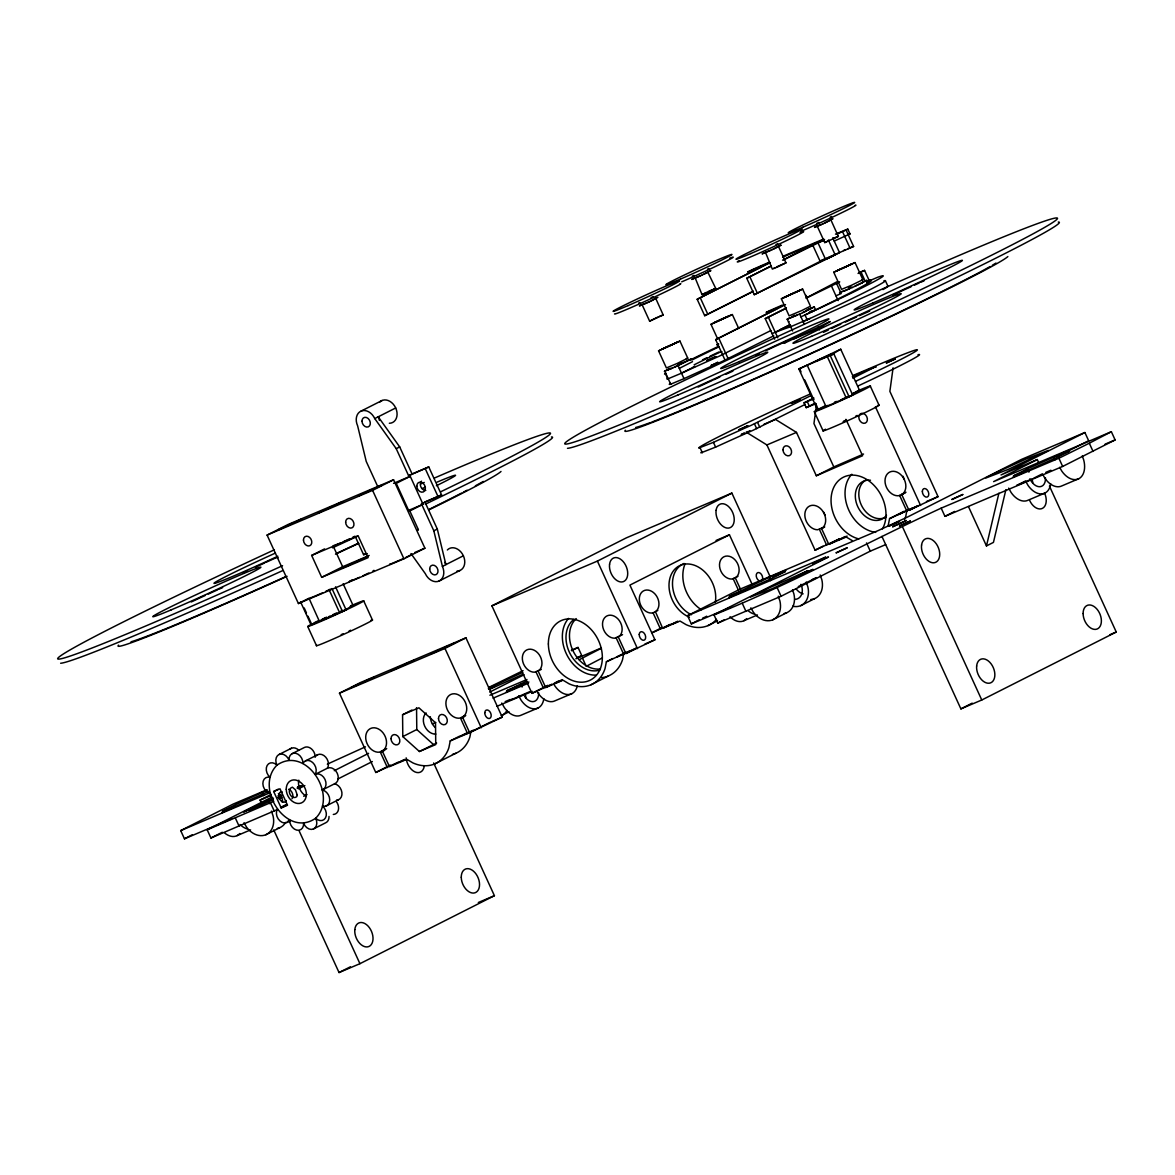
<?xml version="1.0" encoding="UTF-8"?>
<svg xmlns="http://www.w3.org/2000/svg" width="1175" height="1175" viewBox="0 0 1175 1175"><rect width="100%" height="100%" fill="white"/><g stroke="black" fill="none" stroke-linecap="round" stroke-linejoin="round"><path stroke-width="1.5" d="M816.434 405.448L813.952 423.558L833.809 466.916L816.331 475.758L796.488 432.4L775.485 419.416L763.97 424.293M893.088 367.834L889.872 391.363L938.061 496.628L908.98 510.376L901.739 494.602L903.428 493.25A12.808 9.723 63.2 0 0 898.993 473.217A12.808 9.723 63.2 0 0 885.01 480.869A12.808 9.723 63.2 0 0 899.007 495.674L905.984 492.237M459.91 736.02L450.231 740.911L448.879 747.697A39.642 30.124 63.2 0 1 412.939 762.928L406.814 759.314L389.483 766.658L382.316 751.089L383.858 749.973A12.793 9.723 63.2 0 0 380.024 729.939A12.793 9.723 63.2 0 0 365.704 736.901A12.793 9.723 63.2 0 0 379.334 752.176L386.722 748.651M470.852 731.996L469.853 737.092A39.642 30.124 63.2 0 1 452.434 754.409M612.748 658.573L606.388 661.789L605.037 668.575A39.642 30.124 63.2 0 1 569.097 683.821L562.987 680.193L545.685 687.537L538.121 670.998L539.325 670.191A12.044 9.165 63.2 0 0 536.108 651.42A12.044 9.165 63.2 0 0 522.361 657.251A12.044 9.165 63.2 0 0 534.566 672.203L541.293 669.383M623.528 654.651L622.515 659.748A39.642 30.124 63.2 0 1 601.556 677.681M888.227 525.387L889.578 518.601L903.869 511.375M907.056 509.774L905.705 516.559A39.642 30.124 63.2 0 1 904.588 519.497M1005.888 489.681L993.448 542.395L986.471 545.934L998.897 493.206M277.183 558.242L278.093 557.611M333.068 545.817L340.162 543.114M308.907 598.09L319.336 621.222L325.225 618.975L346.082 609.84L335.551 586.839M644.561 303.782L642.108 304.707L649.628 321.142L663.199 314.959L655.753 298.421L652.889 299.978M649.628 321.142L657.589 317.206M707.761 272.027L715.692 288.345L709.509 291.473L702.048 294.631L695.115 277.799M708.173 271.924L705.308 273.481M702.048 294.631L706.483 292.325M778.467 246.383L785.987 262.818L778.026 266.754L772.342 269.104L765.424 252.272M819.695 225.233L817.242 226.173L824.762 242.593L838.333 236.41L830.887 219.887L824.703 223.015M824.762 242.593L829.197 240.287M793.962 338.929L822.955 326.577L819.43 327.81L830.255 321.509L784.033 343.335L784.944 342.703M807.225 365.219L833.883 353.969L852.683 395.02L831.827 404.171L825.937 406.418L807.225 365.219L798.882 368.979L817.683 410.046L827.362 405.434M834.397 402.511L837.232 401.439M399.162 761.767L375.765 772.474L339.472 693.177L360.431 682.572L465.932 637.834L502.239 717.147L469.662 732.671L462.509 717.161L464.419 715.59A12.793 9.723 63.2 0 0 459.733 695.585A12.793 9.723 63.2 0 0 445.898 703.502A12.793 9.723 63.2 0 0 460.042 718.087L465.271 715.502M658.573 350.84L679.928 341.058L687.772 358.169L677.108 363.472L666.401 367.951L658.573 350.84L679.928 341.058M717.396 338.327L710.978 324.329L721.641 319.027L732.348 314.562L738.767 328.559M732.348 314.562L710.978 324.329M670.352 384.328L684.012 378.644A121.95 4.039 -24.6 0 1 721.773 361.65L773.767 335.83M720.642 352.045L722.052 351.824M735.286 577.836L731.966 579.04A12.044 9.165 63.2 0 1 719.511 564.352A12.044 9.165 63.2 0 1 733.068 558.11A12.044 9.165 63.2 0 1 736.652 576.866L735.286 577.836L740.588 589.409M300.55 601.85L311.081 624.85L320.76 620.238M798.882 368.979L840.712 349.225L859.513 390.291L855.459 392.347M817.683 410.046L818.314 409.59L815.303 403.025M781.463 298.803L802.613 289.079L810.456 306.19L801.761 310.553L789.145 315.869L781.316 298.758L802.613 289.079M833.736 272.248L855.033 262.568L862.876 279.679L851.39 285.319L841.564 289.358L833.736 272.248L855.033 262.568M789.071 321.539L788.528 322.067M843.077 291.033L845.045 290.563M791.274 326.327L790.525 326.812L810.104 318.396M855.121 286.098L866.812 280.37L868.061 283.116L867.326 283.586A121.745 4.039 -24.6 0 1 810.897 312.153L804.993 314.973L807.196 319.762M868.061 283.116L870.014 281.853A121.745 4.039 -24.6 0 0 869.265 280.663L864.565 270.397A139.326 4.627 -24.6 0 0 858.749 272.718M778.393 246.486L775.618 247.94M310.993 597.517L309.98 598.207L322.655 592.832M373.004 570.888L373.958 570.33M390.717 563.706L389.689 564.426L402.673 558.918M749.856 430.637L748.901 431.152M843.856 421.208L843.165 421.678L844.605 421.179M852.286 540.632L846.176 537.019L828.801 544.377L821.56 528.544L822.368 528.089A12.808 9.723 63.2 0 0 819.988 508.099A12.808 9.723 63.2 0 0 804.904 513.416A12.808 9.723 63.2 0 0 817.594 529.763L824.218 527.046M718.557 343.776L716.75 344.877L718.601 344.304M789.438 317.94L787.088 319.277L799.911 313.887M841.858 291.429L839.508 292.781L847.116 289.696M861.965 282.793L863.816 281.736L862.788 281.985M707.482 269.192L708.804 268.502M641.55 304.692L639.391 305.97L646.074 303.121M693.97 278.196L691.796 279.459L702.239 275.038M830.196 217.155L831.533 216.464M764.264 252.669L762.105 253.932L770.506 250.334M816.684 226.158L814.525 227.436L821.207 224.587M717.91 362.355L716.471 363.09M352.045 579.951L349.239 581.596L359.565 577.322M412.381 554.203L405.698 557.508M328.486 616.846L329.588 616.273M341.822 611.088L342.924 610.515M742.159 434.016L741.205 434.53L741.954 434.309M835.087 402.041L836.189 401.468M231.563 818.843L184.46 838.818L180.7 830.607L233.164 804.082L266.798 789.82M184.46 838.818L192.348 834.72M579.246 659.704L601.453 648.218M601.982 658.117L586.222 666.328L582.447 658.117M730.101 607.46L691.341 623.896L687.566 615.685L740.03 589.16L878.195 530.571L907.129 517.235L1021.545 459.381L1084.892 432.518L1088.652 440.728L1070.91 449.702M691.341 623.896L699.213 619.783M1089.298 443.21L1111.359 431.71L1115.119 439.92L1062.655 466.446L944.95 516.354L941.19 508.143L1058.895 458.235L1089.298 443.21L1093.058 451.42M668.311 369.17L664.33 371.373L672.702 367.922M670.44 368.274L667.341 369.993L670.484 368.862M377.88 486.876L366.218 461.408L357.626 425.82A12.22 9.283 63.2 0 1 361.092 411.088L382.066 400.484M361.092 411.088A12.22 9.283 63.2 0 1 374.737 418.564L395.696 407.96A12.22 9.283 63.2 0 0 379.672 402.158M396.225 448.674L399.706 446.911L412.102 473.98L408.606 475.743L396.225 448.674L374.737 418.564M758.198 267.577L752.352 270.588L760.005 267.518L697.172 299.287L704.692 315.708L753.395 291.341M697.172 299.287L770.271 262.583M832.767 237.864L839.552 252.684L754.277 294.69L746.757 278.269L771.152 265.932M782.535 260.174L818.314 242.079M746.757 278.269L770.859 266.328M783.754 259.822L820.341 241.83M836.556 234.354L847.821 229.14L850.024 233.928L834.221 241.051M267.092 535.095L288.066 524.491L393.552 479.767L424.895 548.196L403.921 558.801L298.421 603.539L267.092 535.095L372.593 490.372L393.552 479.767M704.692 315.708L753.028 291.282M754.277 294.69L824.218 259.322M825.834 258.5L853.593 246.456L846.073 230.021M410.237 476.286L396.254 483.366L409.062 511.345L423.044 504.281L410.237 476.286L393.566 483.351M408.606 475.743L428.758 466.93L441.565 494.91L421.428 503.737L433.825 530.806L442.417 566.394A12.22 9.283 63.2 0 1 438.936 581.111A12.22 9.283 63.2 0 1 425.306 573.65L410.971 553.572M725.063 360.196L715.663 339.663L778.496 307.894L766.129 312.433L769.625 310.655A139.326 4.627 -24.6 0 1 782.374 305.059M715.663 339.663L785.517 304.604M837.29 281.618L805.903 298.083M774.648 339.178L765.248 318.645L786.383 307.953M765.248 318.645L786.134 308.335M807.078 297.745L839.728 281.882M858.058 273.452L864.565 270.397M311.654 555.423L358.081 535.741L368.098 557.655L321.686 577.336L311.654 555.423L324.564 548.901M770.829 330.572L719.262 356.172A121.95 4.039 -24.6 0 0 681.515 373.18L667.767 378.908L665.652 374.061M866.93 281.853L877.593 277.3A90.387 2.996 -24.6 0 1 815.23 310.259L800.939 316.853M780.185 329.632L789.864 324.741M772.137 333.7L789.806 325.02M321.686 577.336L342.659 566.732L369.17 555.481M433.825 530.806L437.306 529.044L424.924 501.96L441.565 494.91M298.421 603.539L308.1 598.648M840.712 349.225L830.931 354.997L833.883 353.969M350.209 606.462L352.911 605.096L343.129 583.755M442.417 566.394L463.376 555.79A12.22 9.283 63.2 0 0 447.352 549.973M438.936 581.111L459.91 570.521M810.192 394.007L795.974 400.337A90.387 2.996 -24.6 0 0 698.728 448.086L713.431 442.343A121.95 4.039 -24.6 0 1 751.192 425.335L811.308 395.417M816.023 403.745A121.95 4.039 -24.6 0 0 811.514 405.463L806.241 407.652L804.053 402.863L813.82 397.928M852.844 378.203L875.625 366.688L875.933 367.364M701.974 451.817A90.387 2.996 -24.6 0 0 700.917 452.874L715.619 447.117A121.95 4.039 -24.6 0 1 753.381 430.123L805.183 404.391M806.241 407.652L814.069 403.686M852.507 393.596L859.513 390.291M551.516 684.408L531.967 693.353L491.899 605.83L626.378 537.842L731.878 493.103L770.433 577.322M491.899 605.83L597.399 561.092L731.878 493.103M339.472 693.177L444.958 648.438L465.932 637.834M270.323 793.419A8.592 6.521 63.2 0 1 262.862 783.607A8.592 6.521 63.2 0 1 270.147 777.365A8.592 6.521 63.2 0 1 267.136 765.498A8.592 6.521 63.2 0 1 276.977 765.16C305.926 744.906 338.606 795.49 315.634 818.241C286.685 838.509 253.991 787.926 276.977 765.16A8.592 6.521 63.2 0 1 279.224 754.409L291.459 748.225M292.296 753.586L304.531 747.403A8.592 6.521 63.2 0 1 311.728 749.136A8.592 6.521 63.2 0 1 315.194 757.273M752.191 584.489L729.44 534.787L629.918 585.106L654.945 639.773L625.864 653.535L618.3 636.997L619.504 636.189A12.044 9.165 63.2 0 0 616.288 617.418A12.044 9.165 63.2 0 0 602.54 623.249A12.044 9.165 63.2 0 0 614.745 638.201L622.544 634.676M305.456 760.901L317.691 754.717M402.57 714.752L418.917 707.82L435.514 722.728L435.749 744.568L419.402 751.501L402.805 736.593L402.57 714.752L411.896 710.038M267.239 790.129L236.395 804.288L222.413 811.352L235.073 805.977L221.987 812.601L268.811 791.333M273.672 791.495L280.002 788.807L287.522 805.227L281.192 807.915L273.672 791.495L278.167 789.218M261.599 803.392L260.072 800.087L271.263 794.418M365.44 746.815L327.326 764.147M279.224 754.409A8.592 6.521 63.2 0 1 288.991 760.078A8.592 6.521 63.2 0 1 295.88 753.307A8.592 6.521 63.2 0 1 302.959 763.456A8.592 6.521 63.2 0 1 312.653 762.502A8.592 6.521 63.2 0 1 315.15 774.398L327.384 768.215A8.592 6.521 63.2 0 1 337.284 773.326A8.592 6.521 63.2 0 1 334.522 783.813L322.288 789.997A8.592 6.521 63.2 0 1 329.734 799.793A8.592 6.521 63.2 0 1 322.464 806.035A8.592 6.521 63.2 0 1 325.46 817.918A8.592 6.521 63.2 0 1 315.634 818.241A8.592 6.521 63.2 0 1 313.387 829.007A8.592 6.521 63.2 0 1 303.62 823.337A8.592 6.521 63.2 0 1 296.717 830.108A8.592 6.521 63.2 0 1 289.637 819.959A8.592 6.521 63.2 0 1 279.944 820.914A8.592 6.521 63.2 0 1 277.462 809.002M277.564 809.487L210.942 837.995L207.182 829.785L272.057 796.988M488.903 687.346L523.066 670.675M488.374 688.212L522.699 672.423M277.961 795.901L280.957 794.373M488.873 689.255L494.866 686.229L488.536 688.903M273.378 799.587L249.012 810.53L259.499 805.242L243.666 811.94L273.467 798.163M297.833 787.221L300.829 785.708L297.451 787.147M298.406 788.234L303.062 785.869M207.182 829.785L273.804 801.277M278.71 798.794L281.971 797.135M298.318 788.88L304.854 785.576M334.273 770.697L368.598 753.337M489.725 692.09L524.079 674.729M571.505 650.744L578.041 647.44L581.801 655.65L576.896 658.132M402.805 736.593L416.787 729.528L416.552 707.688M716.559 619.342A39.642 30.124 63.2 0 1 686.097 624.659L679.987 621.032L662.685 628.375L655.444 611.749A12.044 9.165 63.2 0 0 653.359 592.45A12.044 9.165 63.2 0 0 639.317 598.839A12.044 9.165 63.2 0 0 653.08 612.836L657.838 610.427M821.56 528.544L824.732 526.943M382.316 751.089L385.532 749.459M210.942 837.995L222.295 832.267M387.383 767.554L380.553 752.602L383.77 750.972M526.929 681.089L506.616 690.841L519.277 685.48L506.175 692.104L528.882 681.999M280.517 807.46L286.627 804.361M737.944 576.323L733.185 578.732L738.488 590.305M303.708 796.268L306.983 794.608M338.033 778.908L372.358 761.547M281.192 807.915L287.185 804.89M901.739 494.602L904.912 492.986M462.509 717.161L465.741 715.531M450.231 740.911L467.562 733.553L460.732 718.645L463.949 717.014M512.843 698.846L509.935 700.315L529.719 691.678M375.765 772.474L390.291 765.131M531.967 693.353L547.858 685.319M652.14 632.576L661.672 627.758M747.403 432.885L766.908 444.943L815.098 550.194L823.029 546.169M652.287 632.782L670.102 624.454M815.098 550.194L839.405 538.84M419.402 751.501L436.645 743.055M545.685 687.537L552.044 684.32M555.217 682.719L558.389 681.103M662.685 628.375L670.631 624.351M828.801 544.377L839.919 538.752M562.223 679.62L554.732 683.409L561.062 680.722M677.652 621.252L671.659 624.278L677.99 621.59M845.266 536.49L837.79 540.28L847.102 536.079M404.699 759.417L400.22 761.679L404.964 759.667M769.008 577.38L729.264 596.43L741.924 591.069L728.823 597.693L771.461 578.541L785.443 571.476L772.783 576.837L785.884 570.213L769.008 577.38L770.506 580.656M616.934 656.913L625.923 652.375M904.544 511.492L898.552 514.518L912.373 508.041M466.974 732.892L460.982 735.917L473.305 730.204M244.003 822.75L246.574 827.156A19.578 14.878 63.2 0 0 265.858 834.735L279.841 827.67M508.995 711.786L501.226 715.722A19.578 14.878 63.2 0 0 506.998 710.42M629.257 651.2L617.022 657.001M606.388 661.789L636.468 647.998M889.578 518.601L917.998 505.647M467.562 733.553L490.636 722.067M625.864 653.535L636.982 647.91M908.98 510.376L918.512 505.558M326.107 805.991L338.327 799.808M870.558 551.002L781.096 596.254L717.749 623.102L714.003 614.892L828.493 556.994L812.674 563.706L825.775 557.082L687.566 615.685M714.003 614.892C791.788 583.769 865.211 543.188 941.19 508.143M1084.892 432.518L1000.997 474.95L1037.29 459.557L1038.803 462.862M590.996 684.761L608.459 675.933M707.996 625.599L717.514 620.782M434.823 763.882L455.797 753.278M1037.29 459.557L993.609 481.633L1111.359 431.71M717.749 623.102L724.299 619.798M313.387 829.007L325.607 822.823A8.592 6.521 63.2 0 0 329.029 816.434M1027.449 468.854L1013.467 475.919L1026.128 470.558L1013.041 477.182L1055.664 458.03L1069.647 450.965L1056.986 456.341L1070.102 449.702L1027.449 468.854L1028.947 472.144M944.95 516.354L954.688 511.433M1033.677 478.225L1042.416 473.819L1044.898 478.24A19.578 12.705 67 0 0 1061.906 485.877L1078.782 478.724A19.578 12.705 67 0 0 1083.717 459.983L1082.263 455.915M750.854 607.842L753.425 612.248A19.578 14.878 63.2 0 0 772.709 619.812L786.692 612.748M800.66 605.683L814.642 598.618M273.746 829.932L339.046 972.547L350.385 966.805M339.046 972.547L359.932 963.691L494.411 895.688L433.634 762.957M881.926 536.402L960.886 708.877L972.224 703.135M960.886 708.877L981.771 700.006L1116.25 632.018L1049.437 486.083M807.695 310.229L811.396 308.247L806.784 309.965M810.897 312.153L815.656 309.613L814.348 309.936M775.941 244.576L777.777 243.666M773.899 268.194L775.206 267.548M832.767 255.988L834.823 254.872L833.927 255.181M838.025 282.235L835.968 283.351L838.818 282.206M352.588 537.386L354.968 536.211M330.542 589.072L325.622 591.451M323.052 619.049L326.195 617.492M349.078 631.004L350.605 630.241M848.423 396.283L840.977 399.794M851.816 395.064L858.675 391.334L854.107 393.023M844.957 420.635L846.485 419.872M855.679 416.185L857.192 415.436M791.832 316.736L794.829 315.282M862.068 282.925L852.095 287.611M651.009 297.672L653.227 296.599M703.737 274.23L710.89 270.661L709.171 271.263M651.317 300.741L657.912 297.319M774.031 248.703L781.199 245.134L779.466 245.737M711.389 365.117L712.403 364.632M368.877 572.974L362.825 575.838M742.997 433.59L744.01 433.12M321.935 619.431L326.562 617.257M848.379 288.257L850.641 287.185M848.541 288.301L851.199 287.053M802.701 312.609L814.393 306.881L808.488 309.084M806.652 310.876L799.69 314.107L804.39 324.373M701.989 275.038L704.692 273.892M652.272 300.403L644.928 303.738M772.283 249.511L774.986 248.366M822.852 240.699L824.101 240.111M776.778 266.784L785.987 262.818M832.297 256.297L827.053 258.691M714.341 364.088L715.457 363.574M349.709 538.767L343.276 541.734M332.936 614.643L337.034 612.762M674.523 367.246L691.722 358.845L687.683 360.314M679.312 368.377L692.501 361.665M681.515 373.18L695.159 366.38L693.309 366.952M803.127 321.642L817.433 315.047A90.387 2.996 -24.6 0 0 883.894 280.796M647.322 302.68L649.834 301.534M822.456 224.146L833.046 218.785M770.036 250.642L772.548 249.511M708.231 291.503L711.727 289.931M821.252 241.507L823.029 240.684M713.519 364.118L714.664 363.604M336.447 613.658L328.266 617.198M677.99 364.705L681.529 362.972M311.081 624.85L319.424 621.09M848.6 289.182L852.33 287.376M700.197 275.861L694.528 278.211M820.062 225.203L822.926 223.823M824.439 239.597L817.536 242.902L819.239 242.3M819.533 242.27L821.56 241.286M832.737 238.657L838.407 236.307M713.196 364.617L711.139 365.513M746.272 432.077L747.359 431.577M744.803 433.09L742.732 433.986M341.176 634.647L343.144 633.766M680.766 363.442L683.336 362.311M671.204 368.7L688.33 360.284M845.413 290.563L849.598 288.609M797.193 315.106L790.085 317.911M816.698 223.382L818.813 222.472M767.275 251.744L768.788 251.083M659.307 316.442L663.273 314.856M833.06 255.548L824.997 259.396L826.759 258.72M715.751 363.104L717.499 362.37M833.809 466.916L863.552 454.035M816.331 475.758L862.597 455.724L845.927 419.328M768.744 263.097L747.638 272.042L752.881 269.398A139.326 4.627 -24.6 0 1 768.714 262.451M782.623 257.222L824.498 239.465M819.93 261.012L824.365 259.132M412.102 473.98L428.758 466.93M835.939 295.792L841.212 293.559L836.512 283.293M409.722 509.921L423.044 504.281M414.848 552.456L424.895 548.196M852.859 375.545L877.842 364.955A139.326 4.627 -24.6 0 1 905.132 353.748L911.712 351.266A90.387 2.996 -24.6 0 1 855.591 381.317M875.625 366.688L852.418 376.529L852.727 377.204M804.053 402.863L809.208 400.734A121.95 4.039 -24.6 0 1 813.732 399.015M766.908 444.943L796.488 432.4M716.045 540.471L729.44 534.787M926.458 501.549L938.061 496.628M522.831 674.362L489.446 689.373M489.887 695.233L526.973 679.502M575.867 658.764L601.145 648.042M180.7 830.607L269.853 792.802M432.4 723.873L435.778 722.449M493.074 698.156L528.471 683.145M260.072 800.087L271.337 795.313M1105.029 444.209L1115.119 439.92M297.128 788.131L303.15 785.576M277.682 797.517L281.647 795.842M505.162 701.622L510.229 699.477M1045.794 472.379L1050.861 470.235M1032.003 478.945L1016.801 485.393L1025.54 480.972L1028.022 485.393A19.578 12.705 67 0 0 1050.67 483.762M496.834 706.366L532.231 691.355M645.002 644.003L654.945 639.773M885.686 544.613L870.278 551.148L866.518 542.938M812.263 579.51L816.787 577.601L798.28 586.589M492.296 721.362L502.239 717.147M237.086 835.616L250.598 829.888M538.179 707.952L521.303 715.105A19.578 12.705 67 0 1 504.295 707.467L501.798 703.047M571.931 693.632L555.055 700.785A19.578 12.705 67 0 1 538.047 693.147L536.637 690.665M743.937 620.694L757.449 614.966M1045.03 493.03L1028.154 500.183A19.578 12.705 67 0 1 1011.146 492.545L1008.664 488.124M478.328 902.503L494.411 895.688M1109.817 634.735L1116.25 632.018M809.737 311.83L812.395 310.699M692.281 276.125L693.984 275.42M830.182 219.931L831.885 219.226M655.048 298.479L656.752 297.774M713.24 289.285L715.692 288.345M340.779 611.117L342.189 610.53M571.403 650.186L578.041 647.44M576.822 657.706L581.801 655.65M775.309 332.363L777.292 331.57A121.95 4.039 -24.6 0 1 790.834 326.812M863.566 281.457L866.812 280.37M766.056 252.243L764.822 252.684M638.686 303.077L639.861 302.621M686.317 358.625L687.772 358.169M346.082 609.84L343.144 610.868L352.074 606.138L351.119 606.403M861.848 279.929L862.876 279.679M666.063 374.047L664.609 374.135A90.387 2.996 -24.6 0 1 665.667 373.077M666.798 378.923L668.252 378.835M416.787 729.528L433.369 744.436M399.706 446.911L378.218 416.802A12.22 9.283 63.2 0 1 379.378 420.4M1059.659 467.342L1061.774 471.072A19.578 12.705 67 0 0 1078.782 478.724M553.513 683.498L554.923 685.994A19.578 12.705 67 0 0 577.322 685.774M518.674 695.894L521.171 700.3A19.578 12.705 67 0 0 543.819 698.67M235.382 818.108L239.171 826.319M1058.895 458.235L1062.655 466.446M1053.226 456.855L1054.724 460.145M885.392 280.693L887.903 286.171A90.387 2.996 -24.6 0 1 882.983 289.579M866.078 280.854L867.326 283.586M842.578 231.798L850.098 248.219M861.069 272.174L865.094 280.972M968.42 506.513L986.471 545.934M828.419 240.111L835.19 254.902M818.02 242.917L825.54 259.337M812.748 245.149L820.268 261.584M831.239 285.54L838.127 300.594M870.264 385.988L879.032 405.14M875.419 406.785L920.583 505.456M814.202 306.822L815.465 309.554M899.639 495.453L906.88 511.272M805.639 295.028L806.975 297.965M818.152 327.179L819.401 329.925M830.284 355.658L849.084 396.724M827.347 356.686L846.147 397.752M902.826 527.546L981.771 700.006M787.279 319.336L792.596 330.968M799.514 368.539L801.027 371.814M804.787 380.039L813.805 399.735M814.348 411.764L823.117 430.917M807.225 401.527L809.413 406.3M749.929 276.918L757.449 293.353M768.406 317.294L777.806 337.827M819.46 529.455L826.701 545.273M757.64 422.545L759.828 427.333M700.344 297.951L707.864 314.371M718.836 338.327L728.236 358.86M754.482 423.896L756.671 428.669M678.063 365.645L684.012 378.644M713.431 442.343L715.619 447.117M777.336 588.029L781.096 596.254M700.168 447.998L702.356 452.786M664.8 371.3L670.763 384.298L669.309 384.401A90.387 2.996 -24.6 0 1 670.367 383.344M597.399 561.092L637.467 648.615M616.185 637.893L623.763 654.431M536.006 671.894L543.584 688.433M425.262 468.693L438.069 496.673M520.598 683.777L522.097 687.052M418.373 529.646L409.605 510.479A30.124 0.999 -24.6 0 1 408.65 511.198M372.593 490.372L403.921 558.801M444.958 648.438L481.265 727.751M355.54 537.122L363.589 554.688M363.662 600.792L372.431 619.959M333.348 546.39L342.659 566.732M331.967 588.543L342.498 611.529M329.015 589.571L339.546 612.557M304.207 607.974L306.455 612.909M307.968 616.199L311.728 624.41M307.747 626.569L316.53 645.736M299.17 830.96L359.932 963.691M270.529 802.922L274.289 811.147M268.194 800.41L269.692 803.685M262.172 792.273L263.685 795.563M653.08 612.836L660.57 629.271M742.233 603.201L745.978 611.426M820.209 575.001L821.854 579.804A19.578 14.878 63.2 0 1 810.823 599.514M806.241 582.066L807.871 586.868A19.578 14.878 63.2 0 1 792.714 606.197M792.508 589.879L793.903 593.948A19.578 14.878 63.2 0 1 784.18 613.482M778.276 596.21L779.921 601.012A19.578 14.878 63.2 0 1 772.709 619.812M271.425 811.117L273.07 815.92A19.578 14.878 63.2 0 1 265.858 834.735M437.306 529.044L445.898 564.617A12.22 9.283 63.2 0 0 444.664 562.384M370.801 620.415A30.873 1.028 -24.6 0 1 347.11 632.767A30.873 1.028 -24.6 0 1 316.795 645.31M350.635 605.903A30.873 1.028 -24.6 0 1 359.271 603.524A30.873 1.028 -24.6 0 1 320.085 621.751A30.873 1.028 -24.6 0 1 312.609 623.602M314.077 622.853A30.873 1.028 -24.6 0 1 317.999 620.899M288.624 789.306A5.42 3.525 67 0 1 292.413 793.433A5.42 3.525 67 0 1 292.002 798.721M278.387 793.639A5.434 3.481 76.8 0 1 281.486 797.296A5.434 3.525 57.2 0 1 282.308 802.202M286.201 800.527A5.42 3.525 67 0 1 282.044 801.658A5.42 3.525 67 0 1 278.827 795.974L278.857 794.697A5.42 3.525 67 0 1 282.294 791.994M334.522 783.813A8.592 6.521 63.2 0 1 341.896 792.508A8.592 6.521 63.2 0 1 336.564 800.131M316.251 755.745A8.592 6.521 63.2 0 1 325.681 757.111A8.592 6.521 63.2 0 1 327.384 768.215M306.043 796.048A12.352 9.385 63.2 0 1 298.788 780.185M315.15 774.398A8.592 6.521 63.2 0 1 325.049 779.51A8.592 6.521 63.2 0 1 322.288 789.997M289.975 749.18A8.592 6.521 63.2 0 1 298.656 750.105M336.256 801.467A8.592 6.521 63.2 0 1 338.385 809.898A8.592 6.521 63.2 0 1 333.318 814.451M417.463 529.778A30.124 0.999 -24.6 0 1 417.419 530.366M367.232 553.572A30.124 0.999 -24.6 0 1 364.544 553.968M1058.293 222.046A271.072 8.989 -24.6 0 1 835.954 334.464A271.072 8.989 -24.6 0 1 567.481 448.307M1007.856 256.547A210.868 6.991 -24.6 0 1 802.202 357.655A210.868 6.991 -24.6 0 1 625.438 430.241M995.974 263.068A202.453 6.712 -24.6 0 1 992.346 265.256M990.187 266.505A202.453 6.712 -24.6 0 1 827.788 345.656A202.453 6.712 -24.6 0 1 651.802 422.045M650.495 422.53A202.453 6.712 -24.6 0 1 635.646 427.494M892.794 295.145A59.411 1.968 -24.6 0 1 911.33 286.553M914.488 285.114A59.411 1.968 -24.6 0 1 919.173 282.999M920.701 282.308A59.411 1.968 -24.6 0 1 924.138 280.766M823.499 332.319A59.411 1.968 -24.6 0 1 828.316 330.028M831.606 328.471A59.411 1.968 -24.6 0 1 840.771 324.197M845.442 322.038A59.411 1.968 -24.6 0 1 856.428 317.03M859.513 315.634A59.411 1.968 -24.6 0 1 869.662 311.111M698.141 387.045A59.411 1.968 -24.6 0 1 711.977 380.612M713.533 379.892A59.411 1.968 -24.6 0 1 719.834 377.013M726.047 374.208A59.411 1.968 -24.6 0 1 732.877 371.153M756.039 355.261A59.411 1.968 -24.6 0 1 759.329 353.704M765.38 350.87A59.411 1.968 -24.6 0 1 787.235 340.882M551.442 436.953A271.072 8.989 -24.6 0 1 425.335 504.192M357.611 536.182A271.072 8.989 -24.6 0 1 332.452 547.844M282.778 570.565A271.072 8.989 -24.6 0 1 60.63 663.229M434.427 478.034A271.072 8.989 -24.6 0 1 440.816 491.723M282.558 565.704A271.072 8.989 -24.6 0 1 57.707 658.837A271.072 8.989 -24.6 0 1 274.392 549.783M420.826 483.938A271.072 8.989 -24.6 0 1 424.263 482.44M501.005 471.454A210.868 6.991 -24.6 0 1 428.875 509.891M358.786 543.335A210.868 6.991 -24.6 0 1 335.477 554.174M287.082 576.323A210.868 6.991 -24.6 0 1 118.587 645.148M483.336 481.427A202.453 6.712 -24.6 0 1 475.376 485.818M467.107 490.21A202.453 6.712 -24.6 0 1 463.435 492.134M461.525 493.118A202.453 6.712 -24.6 0 1 429.374 509.245M358.419 543.188A202.453 6.712 -24.6 0 1 336.858 553.234M285.51 576.734A202.453 6.712 -24.6 0 1 171.242 626.51M169.832 627.097A202.453 6.712 -24.6 0 1 131.042 641.8M277.843 556.245A59.411 1.968 -24.6 0 1 214.012 583.358A59.411 1.968 -24.6 0 1 275.42 553.072M437.071 482.132A59.411 1.968 -24.6 0 1 436.38 485.73M422.133 488.594A59.411 1.968 -24.6 0 1 425.335 487.184M191.29 601.952A59.411 1.968 -24.6 0 1 205.126 595.519M208.254 594.095A59.411 1.968 -24.6 0 1 217.669 589.806M219.196 589.116A59.411 1.968 -24.6 0 1 222.633 587.588M242.828 573.224A59.411 1.968 -24.6 0 1 247.558 570.947M255.474 567.217A59.411 1.968 -24.6 0 1 264.757 562.913M266.314 562.193A59.411 1.968 -24.6 0 1 275.743 557.89M435.793 734.096A12.044 9.165 63.2 0 1 424.704 726.179A12.044 9.165 63.2 0 1 426.114 712.946M435.323 727.633A12.044 9.165 63.2 0 1 430.314 716.691M425.776 490.416A5.273 4.01 63.2 0 1 420.914 486.949A5.273 4.01 63.2 0 1 421.531 481.163M463.376 555.79A12.22 9.283 63.2 0 1 457.016 571.094M395.696 407.96A12.22 9.283 63.2 0 1 389.336 423.264M800.072 232.635A36.396 1.204 -24.6 0 1 772.562 247.132A36.396 1.204 -24.6 0 1 739.06 260.703M869.148 280.517A139.326 4.627 -24.6 0 1 871.013 279.782M690.166 360.02A90.387 2.996 -24.6 0 1 718.189 346.493M691.943 360.035A121.745 4.039 -24.6 0 1 719.012 346.787M694.131 364.823A121.745 4.039 -24.6 0 1 721.2 351.589M702.518 359.829A90.387 2.996 -24.6 0 1 707.042 357.641M709.906 356.275A90.387 2.996 -24.6 0 1 718.85 352.015M424.278 765.982A12.808 8.313 67 0 1 414.966 771.916A12.808 8.313 67 0 1 406.153 757.846M538.591 692.574A12.044 7.828 67 0 1 534.082 701.475A12.044 7.828 67 0 1 524.579 696.393M525.416 694.939A12.044 7.828 67 0 1 525.93 697.935M289.99 821.501A19.578 14.878 63.2 0 1 287.258 821.384M285.598 822.368A19.578 14.878 63.2 0 1 277.329 828.404M247.205 828.948A19.578 12.705 67 0 1 240.067 824.527M239.759 833.516A19.578 12.705 67 0 1 224.308 832.723M855.268 205.199A36.396 1.204 -24.6 0 1 839.361 213.879A36.396 1.204 -24.6 0 1 800.998 231.269M680.134 283.733A36.396 1.204 -24.6 0 1 649.834 299.17A36.396 1.204 -24.6 0 1 614.657 313.843M877.402 405.61A30.873 1.028 -24.6 0 1 850.039 419.637A30.873 1.028 -24.6 0 1 825.555 429.228M857.236 391.084A30.873 1.028 -24.6 0 1 864.315 389.512A30.873 1.028 -24.6 0 1 822.573 408.694A30.873 1.028 -24.6 0 1 824.6 406.095M803.127 593.86A12.044 9.165 63.2 0 1 796.151 588.881M800.953 584.313A12.044 9.165 63.2 0 1 795.181 599.382M746.61 618.608A19.578 12.705 67 0 1 730.028 616.772M754.056 614.026A19.578 12.705 67 0 1 748.034 610.648M1044.531 492.971A12.808 8.313 67 0 1 1042.431 508.364A12.808 8.313 67 0 1 1029.667 500.491M1045.442 477.652A12.044 7.828 67 0 1 1039.919 486.729A12.044 7.828 67 0 1 1029.888 478.768M1032.267 480.032A12.044 7.828 67 0 1 1032.781 483.013M823.205 239.23A139.326 4.627 -24.6 0 0 820.547 240.346L788.895 253.771A139.326 4.627 -24.6 0 0 783.402 256.106M835.484 234.104A139.326 4.627 -24.6 0 1 847.821 229.14M843.503 250.495A139.326 4.627 -24.6 0 1 845.677 249.614M847.777 248.762A139.326 4.627 -24.6 0 1 853.593 246.456M848.159 234.662A139.326 4.627 -24.6 0 1 850.024 233.928M858.852 538.914A33.723 25.63 63.2 0 1 831.401 495.336A33.723 25.63 63.2 0 1 867.591 479.988A33.723 25.63 63.2 0 1 882.469 528.897M875.698 532.363A33.723 25.63 63.2 0 1 848.174 508.687A33.723 25.63 63.2 0 1 851.846 474.245M886.258 516.927A21.091 16.024 63.2 0 1 862.215 506.763A21.091 16.024 63.2 0 1 865.711 480.12M886.508 515.252A21.091 16.024 63.2 0 1 857.721 506.557A21.091 16.024 63.2 0 1 870.484 480.237M825.1 514.885A12.808 9.723 63.2 0 1 823.513 511.947M860.541 413.718A5.273 4.01 63.2 0 1 867.326 418.476A5.273 4.01 63.2 0 1 861.98 422.765A5.273 4.01 63.2 0 1 859.88 414.246M917.998 354.733A90.387 2.996 -24.6 0 1 857.779 386.09M904.368 479.371A12.808 9.723 63.2 0 1 903.105 476.286M729.778 258.162A36.396 1.204 -24.6 0 1 721.905 263.347A36.396 1.204 -24.6 0 1 681.706 281.838M760.063 581.111A4.524 2.938 67 0 1 756.303 574.59A4.524 2.938 67 0 1 761.429 574.399A4.524 2.938 67 0 1 760.93 581.082M689.431 617.169A28.685 21.796 63.2 0 1 669.251 581.508A28.685 21.796 63.2 0 1 696.305 566.012A28.685 21.796 63.2 0 1 715.296 602.349M706.674 616.185A28.685 21.796 63.2 0 1 702.797 617.991M691.414 614.745A28.685 21.796 63.2 0 1 672.82 588.19A28.685 21.796 63.2 0 1 684.07 563.471M600.454 668.942A28.685 21.796 63.2 0 1 573.048 650.862A28.685 21.796 63.2 0 1 576.235 618.608M596.033 675.126A33.135 25.189 63.2 0 1 566.526 654.152A33.135 25.189 63.2 0 1 568.568 618.403M701.343 609.707A33.135 25.189 63.2 0 1 685.025 563.971M599.779 670.088A28.685 21.796 63.2 0 1 569.978 653.476A28.685 21.796 63.2 0 1 573.841 619.46M297.187 794.888L296.776 796.694C291.003 800.718 285.804 789.174 292.413 787.177L295.468 789.864L297.187 794.888M278.754 529.602L301.828 519.086L278.754 529.602M318.028 512.976L342.748 501.71L318.028 512.976M358.463 495.806L382.081 485.055L358.463 495.806M343.085 567.716L367.819 556.451L343.085 567.716M351.134 687.683L374.193 677.167L351.134 687.683M391.216 670.675L414.29 660.159L391.216 670.675M431.137 653.755L454.196 643.239L431.137 653.755M754.232 269.736L764 265.286L754.232 269.736M707.1 360.578L715.781 356.613L707.1 360.578M772.724 310.112L782.491 305.662L772.724 310.112M739.016 429.742L747.711 425.791L739.016 429.742M815.67 361.342L831.415 354.16L815.67 361.342M791.48 403.216L800.175 399.265L791.48 403.216M886.42 362.957L895.115 359.007L886.42 362.957M836.203 552.808L847.058 547.858L836.203 552.808M888.623 526.297L899.477 521.347L888.623 526.297M892.706 526.738L906.277 520.554L892.706 526.738M899.492 525.974L910.346 521.024L899.492 525.974M951.912 499.463L962.766 494.513L951.912 499.463M784.195 297.407L799.896 290.269L784.195 297.407M836.615 270.896L852.316 263.773L836.615 270.896M661.892 349.195L677.123 342.307L661.892 349.195M714.312 322.684L729.543 315.811L714.312 322.684M764.499 589.967L750.517 597.032L772.739 588.469L813.027 569.39L797.193 576.088L807.68 570.8L764.499 589.967M999.852 470.955L985.869 478.019L1008.106 469.457L1048.379 450.377L1026.172 458.94L999.852 470.955M286.245 789.277A12.352 9.385 63.2 0 0 301.446 802.922A12.352 9.385 63.2 0 0 301.226 782.917A12.352 9.385 63.2 0 0 286.245 789.277M653.785 410.56A271.072 8.989 -24.6 0 0 1054.034 221.605A271.072 8.989 -24.6 0 0 725.21 361.033A271.072 8.989 -24.6 0 0 653.785 410.56M739.295 361.592A59.411 1.968 -24.6 0 0 827.876 319.879A59.411 1.968 -24.6 0 0 757.449 349.607A59.411 1.968 -24.6 0 0 739.295 361.592M678.092 394.918A59.411 1.968 -24.6 0 0 766.688 353.205A59.411 1.968 -24.6 0 0 696.261 382.933A59.411 1.968 -24.6 0 0 678.092 394.918M811.572 336.344A59.411 1.968 -24.6 0 0 900.153 294.631A59.411 1.968 -24.6 0 0 829.726 324.359A59.411 1.968 -24.6 0 0 811.572 336.344M872.761 303.018A59.411 1.968 -24.6 0 0 961.341 261.305A59.411 1.968 -24.6 0 0 890.914 291.033A59.411 1.968 -24.6 0 0 872.761 303.018M171.242 609.84A59.411 1.968 -24.6 0 0 259.837 568.127A59.411 1.968 -24.6 0 0 189.41 597.855A59.411 1.968 -24.6 0 0 171.242 609.84M438.481 718.527A5.42 4.127 63.2 0 0 445.149 724.52A5.42 4.127 63.2 0 0 445.061 715.737A5.42 4.127 63.2 0 0 438.481 718.527M391.011 738.664A5.42 4.127 63.2 0 0 397.679 744.656A5.42 4.127 63.2 0 0 397.591 735.873A5.42 4.127 63.2 0 0 391.011 738.664M484.776 712.74A4.524 2.938 67 0 0 489.476 718.483A4.524 2.938 67 0 0 489.725 711.477A4.524 2.938 67 0 0 484.776 712.74M416.817 486.112A5.273 4.01 63.2 0 0 423.308 491.943A5.273 4.01 63.2 0 0 423.22 483.41A5.273 4.01 63.2 0 0 416.817 486.112M362.003 421.179A5.126 3.892 63.2 0 0 368.304 426.848A5.126 3.892 63.2 0 0 368.216 418.55A5.126 3.892 63.2 0 0 362.003 421.179M429.683 569.008A5.126 3.892 63.2 0 0 435.984 574.663A5.126 3.892 63.2 0 0 435.896 566.379A5.126 3.892 63.2 0 0 429.683 569.008M750.752 253.565A36.396 1.204 -24.6 0 0 802.158 229.052A36.396 1.204 -24.6 0 0 754.512 249.555A36.396 1.204 -24.6 0 0 750.752 253.565M354.806 929.675A12.808 8.313 67 0 0 367.511 946.888A12.808 8.313 67 0 0 369.332 927.589A12.808 8.313 67 0 0 354.806 929.675M461.261 877.24A12.808 8.313 67 0 0 475.038 892.78A12.808 8.313 67 0 0 474.891 872.555A12.808 8.313 67 0 0 461.261 877.24M803.171 227.069A36.396 1.204 -24.6 0 0 854.578 202.541A36.396 1.204 -24.6 0 0 806.917 223.059A36.396 1.204 -24.6 0 0 803.171 227.069M628.038 305.603A36.396 1.204 -24.6 0 0 679.444 281.075A36.396 1.204 -24.6 0 0 631.783 301.593A36.396 1.204 -24.6 0 0 628.038 305.603M1083.1 613.556A12.808 8.313 67 0 0 1096.892 629.11A12.808 8.313 67 0 0 1096.745 608.885A12.808 8.313 67 0 0 1083.1 613.556M921.567 545.024A12.808 8.313 67 0 0 933.802 562.796A12.808 8.313 67 0 0 936.372 543.952A12.808 8.313 67 0 0 921.567 545.024M976.645 666.005A12.808 8.313 67 0 0 989.365 683.204A12.808 8.313 67 0 0 991.171 663.919A12.808 8.313 67 0 0 976.645 666.005M922.346 491.326A4.524 2.938 67 0 0 927.06 497.084A4.524 2.938 67 0 0 927.295 490.063A4.524 2.938 67 0 0 922.346 491.326M782.991 449.775A5.273 4.01 63.2 0 0 789.482 455.606A5.273 4.01 63.2 0 0 789.38 447.058A5.273 4.01 63.2 0 0 782.991 449.775M680.457 279.092A36.396 1.204 -24.6 0 0 731.863 254.578A36.396 1.204 -24.6 0 0 684.202 275.097A36.396 1.204 -24.6 0 0 680.457 279.092M609.575 564.191A12.808 8.313 67 0 0 621.81 581.977A12.808 8.313 67 0 0 624.38 563.133A12.808 8.313 67 0 0 609.575 564.191M639.229 634.485A4.524 2.938 67 0 0 643.929 640.243A4.524 2.938 67 0 0 644.179 633.222A4.524 2.938 67 0 0 639.229 634.485M716.089 510.332A12.808 8.313 67 0 0 728.324 528.118A12.808 8.313 67 0 0 730.894 509.274A12.808 8.313 67 0 0 716.089 510.332M548.373 643.988A33.135 25.189 63.2 0 0 589.145 680.648A33.135 25.189 63.2 0 0 588.572 626.951A33.135 25.189 63.2 0 0 548.373 643.988M345.641 522.199A5.126 3.892 63.2 0 0 351.942 527.869A5.126 3.892 63.2 0 0 351.854 519.57A5.126 3.892 63.2 0 0 345.641 522.199M303.458 540.089A5.126 3.892 63.2 0 0 309.759 545.743A5.126 3.892 63.2 0 0 309.671 537.445A5.126 3.892 63.2 0 0 303.458 540.089"/></g></svg>
